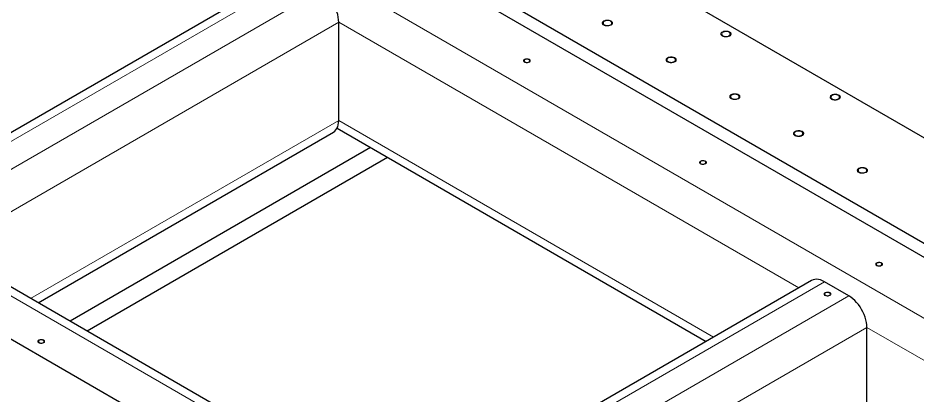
# Model space of a CAD drawing. Header units: millimetres. Extents: x 30 to 8380, y 30 to 5898.
# Drawn here: x 539 to 1062, y 5391 to 5611 of the extents above; entities that cross this region are included whole.
import ezdxf

# ---------------------------------------------------------------- set-up
doc = ezdxf.new("R2010")
doc.units = ezdxf.units.MM
doc.header["$LTSCALE"] = 10

msp = doc.modelspace()

# ---------------------------------------------------------------- linework, layer by layer
at = {"color": 7, "linetype": 'Continuous', "lineweight": 25}
for p, q in [((2363.0909377, 4792.1163004), (750.8874766, 5722.8215478)), ((697.854468, 5692.2062436), (2310.0579291, 4761.5009962)), ((697.854468, 5684.0408355), (2310.0579291, 4753.335588)), ((693.1835047, 5635.3907655), (459.8382669, 5500.6834271)), ((725.4316325, 5550.9550338), (725.4316325, 5608.1128906)), ((724.4787148, 5546.4312242), (939.3729884, 5422.3754007)), ((550.3811496, 5444.8266238), (722.3244213, 5544.0873617)), ((744.0197095, 5535.1504481), (568.9692266, 5434.0959553)), ((753.9208135, 5529.4346624), (578.8703306, 5428.3801696)), ((2039.3108012, 4585.2858317), (420.0362723, 5520.0731197)), ((1995.7489649, 4580.0542933), (383.5455038, 5510.7595408)), ((1000.7749545, 5457.8220012), (767.4297167, 5323.1146627)), ((1022.4164806, 5448.9152993), (1008.274345, 5457.0793804)), ((1033.0230823, 5373.3862695), (1033.0230823, 5430.5441263))]:
    msp.add_line(p, q, dxfattribs=at)
at = {"color": 8, "linetype": 'Continuous', "lineweight": 18}
for p, q in [((667.0953231, 5666.2839591), (2286.369852, 4731.4966711)), ((467.3376574, 5499.9408063), (700.6828952, 5634.6481448)), ((481.479793, 5491.7767252), (714.8250308, 5626.4840636)), ((496.4810121, 5475.9425108), (725.4316325, 5608.1128906)), ((725.4316325, 5608.1128906), (993.2731259, 5453.4912877)), ((545.9865322, 5447.3635824), (725.4316325, 5550.9550338)), ((725.4316325, 5550.9550338), (943.7676058, 5424.9123593)), ((412.5368818, 5519.330499), (2031.8114107, 4584.5432109)), ((774.9291072, 5322.372042), (1008.274345, 5457.0793804)), ((789.0712428, 5314.2079609), (1022.4164806, 5448.9152993)), ((804.0724619, 5298.3737465), (1033.0230823, 5430.5441263)), ((1033.0230823, 5430.5441263), (1300.8645757, 5275.9225234))]:
    msp.add_line(p, q, dxfattribs=at)
at = {"color": 7, "linetype": 'Continuous', "lineweight": 25, "flags": 128}
for points in [[(725.4316325, 5608.1128906), (725.3649404, 5609.5227446), (725.1657029, 5610.9918699), (724.8364253, 5612.5017914), (724.3812487, 5614.033521), (723.8058971, 5615.5677962), (723.1176059, 5617.0853228), (722.3250308, 5618.5670168), (721.4381388, 5619.9942452), (720.4680831, 5621.3490597), (719.4270628, 5622.6144227), (718.3281692, 5623.7744216), (717.1852217, 5624.8144687), (716.0125934, 5625.7214848), (714.8250308, 5626.4840636)], [(880.0758855, 5606.5650327), (880.6292268, 5606.3227959), (881.2752586, 5606.175725), (881.9660677, 5606.1347276), (882.6504199, 5606.2028442), (883.2775601, 5606.375023), (883.8009761, 5606.6384943), (884.1818484, 5606.9737175), (884.3919296, 5607.3558308), (884.4156389, 5607.7564944), (884.2512179, 5608.1459932), (883.9108609, 5608.4954396), (883.4198106, 5608.7789168), (882.8144861, 5608.9754008), (882.1397814, 5609.070319), (881.4457364, 5609.0566319), (880.7838251, 5608.9353546), (880.2031385, 5608.7154817), (879.7467434, 5608.4133201), (879.4484887, 5608.0512798), (879.3304944, 5607.6562116), (879.4015118, 5607.257416), (879.6562736, 5606.8844698), (880.0758855, 5606.5650327)], [(949.1248627, 5600.1766392), (949.678204, 5599.9344024), (950.3242357, 5599.7873315), (951.0150449, 5599.7463341), (951.6993971, 5599.8144507), (952.3265373, 5599.9866295), (952.8499532, 5600.2501008), (953.2308256, 5600.585324), (953.4409068, 5600.9674373), (953.4646161, 5601.368101), (953.3001951, 5601.7575997), (952.9598381, 5602.1070461), (952.4687878, 5602.3905234), (951.8634633, 5602.5870073), (951.1887586, 5602.6819255), (950.4947135, 5602.6682384), (949.8328022, 5602.5469611), (949.2521156, 5602.3270882), (948.7957206, 5602.0249266), (948.4974659, 5601.6628863), (948.3794716, 5601.2678182), (948.4504889, 5600.8690225), (948.7052508, 5600.4960763), (949.1248627, 5600.1766392)], [(833.8311021, 5584.9697112), (834.2865494, 5584.7819869), (834.8229061, 5584.6898054), (835.3820497, 5584.703156), (835.9033882, 5584.8205919), (836.3304265, 5585.029387), (836.6168884, 5585.3069153), (836.7317314, 5585.6231022), (836.6625103, 5585.9436839), (836.4167264, 5586.2339205), (836.0210142, 5586.4623603), (835.5182552, 5586.6042483), (834.9629311, 5586.6442088), (834.41522, 5586.5779114), (833.9344749, 5586.4125404), (833.5727919, 5586.1660165), (833.3693649, 5585.8650542), (833.3462386, 5585.5422674), (833.5059189, 5585.2326353), (833.8311021, 5584.9697112)], [(917.1989916, 5585.1343198), (917.7523328, 5584.892083), (918.3983646, 5584.7450121), (919.0891737, 5584.7040146), (919.773526, 5584.7721313), (920.4006661, 5584.9443101), (920.9240821, 5585.2077813), (921.3049544, 5585.5430046), (921.5150356, 5585.9251178), (921.5387449, 5586.3257815), (921.3743239, 5586.7152802), (921.0339669, 5587.0647266), (920.5429166, 5587.3482039), (919.9375921, 5587.5446878), (919.2628874, 5587.6396061), (918.5688424, 5587.625919), (917.9069311, 5587.5046417), (917.3262445, 5587.2847688), (916.8698494, 5586.9826072), (916.5715947, 5586.6205669), (916.4536004, 5586.2254987), (916.5246178, 5585.8267031), (916.7793797, 5585.4537569), (917.1989916, 5585.1343198)], [(954.3220976, 5563.7036068), (954.8754388, 5563.46137), (955.5214706, 5563.3142991), (956.2122797, 5563.2733017), (956.896632, 5563.3414183), (957.5237721, 5563.5135971), (958.0471881, 5563.7770684), (958.4280604, 5564.1122916), (958.6381416, 5564.4944049), (958.6618509, 5564.8950686), (958.4974299, 5565.2845673), (958.1570729, 5565.6340137), (957.6660227, 5565.917491), (957.0606981, 5566.1139749), (956.3859934, 5566.2088931), (955.6919484, 5566.195206), (955.0300371, 5566.0739287), (954.4493505, 5565.8540558), (953.9929554, 5565.5518942), (953.6947007, 5565.1898539), (953.5767065, 5564.7947858), (953.6477238, 5564.3959901), (953.9024857, 5564.0230439), (954.3220976, 5563.7036068)], [(1012.764473, 5563.4382742), (1013.3178143, 5563.1960374), (1013.9638461, 5563.0489665), (1014.6546552, 5563.0079691), (1015.3390074, 5563.0760857), (1015.9661476, 5563.2482645), (1016.4895635, 5563.5117357), (1016.8704359, 5563.846959), (1017.0805171, 5564.2290722), (1017.1042264, 5564.6297359), (1016.9398054, 5565.0192347), (1016.5994484, 5565.3686811), (1016.1083981, 5565.6521583), (1015.5030736, 5565.8486423), (1014.8283689, 5565.9435605), (1014.1343238, 5565.9298734), (1013.4724125, 5565.8085961), (1012.8917259, 5565.5887232), (1012.4353309, 5565.2865616), (1012.1370762, 5564.9245213), (1012.0190819, 5564.5294531), (1012.0900993, 5564.1306575), (1012.3448611, 5563.7577113), (1012.764473, 5563.4382742)], [(722.3244213, 5544.0873617), (722.3250308, 5544.0877136), (723.1176059, 5544.6543199), (723.8058971, 5545.3771623), (724.3812487, 5546.2471507), (724.8364253, 5547.2533446), (725.1657029, 5548.3830904), (725.3649404, 5549.6221809), (725.4316325, 5550.9550338)], [(991.4452036, 5542.2728939), (991.9985448, 5542.0306571), (992.6445766, 5541.8835862), (993.3353857, 5541.8425888), (994.019738, 5541.9107054), (994.6468781, 5542.0828842), (995.1702941, 5542.3463554), (995.5511664, 5542.6815787), (995.7612476, 5543.0636919), (995.7849569, 5543.4643556), (995.6205359, 5543.8538544), (995.2801789, 5544.2033008), (994.7891287, 5544.486778), (994.1838041, 5544.683262), (993.5090995, 5544.7781802), (992.8150544, 5544.7644931), (992.1531431, 5544.6432158), (991.5724565, 5544.4233429), (991.1160615, 5544.1211813), (990.8178067, 5543.759141), (990.6998125, 5543.3640728), (990.7708298, 5542.9652772), (991.0255917, 5542.592331), (991.4452036, 5542.2728939)], [(936.3615853, 5525.780123), (936.8170327, 5525.5923988), (937.3533894, 5525.5002173), (937.9125329, 5525.5135679), (938.4338714, 5525.6310037), (938.8609098, 5525.8397989), (939.1473717, 5526.1173272), (939.2622146, 5526.4335141), (939.1929936, 5526.7540958), (938.9472097, 5527.0443324), (938.5514974, 5527.2727722), (938.0487384, 5527.4146602), (937.4934144, 5527.4546207), (936.9457033, 5527.3883233), (936.4649582, 5527.2229523), (936.1032751, 5526.9764284), (935.8998482, 5526.675466), (935.8767219, 5526.3526793), (936.0364022, 5526.0430472), (936.3615853, 5525.780123)], [(1028.5683096, 5520.842181), (1029.1216508, 5520.5999442), (1029.7676826, 5520.4528733), (1030.4584917, 5520.4118758), (1031.142844, 5520.4799925), (1031.7699842, 5520.6521713), (1032.2934001, 5520.9156425), (1032.6742725, 5521.2508658), (1032.8843537, 5521.632979), (1032.9080629, 5522.0336427), (1032.7436419, 5522.4231414), (1032.4032849, 5522.7725878), (1031.9122347, 5523.0560651), (1031.3069101, 5523.252549), (1030.6322055, 5523.3474673), (1029.9381604, 5523.3337802), (1029.2762491, 5523.2125029), (1028.6955625, 5522.9926299), (1028.2391675, 5522.6904684), (1027.9409127, 5522.328428), (1027.8229185, 5521.9333599), (1027.8939358, 5521.5345643), (1028.1486977, 5521.1616181), (1028.5683096, 5520.842181)], [(1038.8920686, 5466.5905349), (1039.3475159, 5466.4028107), (1039.8838727, 5466.3106292), (1040.4430162, 5466.3239798), (1040.9643547, 5466.4414156), (1041.391393, 5466.6502108), (1041.677855, 5466.9277391), (1041.7926979, 5467.243926), (1041.7234768, 5467.5645077), (1041.4776929, 5467.8547443), (1041.0819807, 5468.0831841), (1040.5792217, 5468.2250721), (1040.0238977, 5468.2650326), (1039.4761866, 5468.1987352), (1038.9954414, 5468.0333642), (1038.6337584, 5467.7868402), (1038.4303315, 5467.4858779), (1038.4072051, 5467.1630912), (1038.5668855, 5466.8534591), (1038.8920686, 5466.5905349)], [(1008.274345, 5457.0793804), (1007.0867824, 5457.6879322), (1005.9141541, 5458.1348039), (1004.7712065, 5458.414376), (1003.672313, 5458.5231326), (1002.6312926, 5458.459706), (1001.661237, 5458.224894), (1000.7749545, 5457.8220012)], [(1008.8400304, 5449.2418626), (1009.2954777, 5449.0541383), (1009.8318345, 5448.9619568), (1010.390978, 5448.9753074), (1010.9123165, 5449.0927433), (1011.3393548, 5449.3015384), (1011.6258168, 5449.5790667), (1011.7406597, 5449.8952536), (1011.6714386, 5450.2158353), (1011.4256547, 5450.5060719), (1011.0299425, 5450.7345117), (1010.5271835, 5450.8763998), (1009.9718595, 5450.9163602), (1009.4241484, 5450.8500628), (1008.9434032, 5450.6846919), (1008.5817202, 5450.4381679), (1008.3782933, 5450.1372056), (1008.3551669, 5449.8144189), (1008.5148473, 5449.5047867), (1008.8400304, 5449.2418626)], [(1033.0230823, 5430.5441263), (1032.9563902, 5431.9539803), (1032.7571527, 5433.4231056), (1032.4278752, 5434.9330271), (1031.9726985, 5436.4647567), (1031.3973469, 5437.9990319), (1030.7090557, 5439.5165584), (1029.9164806, 5440.9982525), (1029.0295886, 5442.4254809), (1028.0595329, 5443.7802953), (1027.0185126, 5445.0456584), (1025.9196191, 5446.2056573), (1024.7766715, 5447.2457044), (1023.6040432, 5448.1527205), (1022.4164806, 5448.9152993)], [(550.9883896, 5421.6880888), (551.4438369, 5421.5003646), (551.9801936, 5421.4081831), (552.5393372, 5421.4215336), (553.0606757, 5421.5389695), (553.487714, 5421.7477647), (553.774176, 5422.0252929), (553.8890189, 5422.3414798), (553.8197978, 5422.6620615), (553.5740139, 5422.9522981), (553.1783017, 5423.180738), (552.6755427, 5423.322626), (552.1202187, 5423.3625865), (551.5725076, 5423.296289), (551.0917624, 5423.1309181), (550.7300794, 5422.8843941), (550.5266525, 5422.5834318), (550.5035261, 5422.2606451), (550.6632064, 5421.9510129), (550.9883896, 5421.6880888)]]:
    msp.add_lwpolyline(points, dxfattribs=at)
at = {"color": 7, "linetype": 'Continuous', "lineweight": 18}
for points, knots in [([(884.0000629, 5606.3813409), (883.4061321, 5606.1152657), (882.7159812, 5605.9428558), (881.9732401, 5605.8749445), (881.2245781, 5605.9157988), (880.5170363, 5606.0628517), (879.8950722, 5606.3068633), (879.3977661, 5606.6325016), (879.0563655, 5607.0193053), (878.8923219, 5607.4429703), (878.9159428, 5607.8768761), (879.125744, 5608.2937588), (879.5085428, 5608.6674242), (880.0402867, 5608.9743934), (880.6875642, 5609.1953785), (881.4097044, 5609.3164941), (882.1613328, 5609.3301301), (882.8952216, 5609.2354298), (883.565258, 5609.0383434), (884.129341, 5608.7512547), (884.5520274, 5608.3922025), (884.8067581, 5607.9837473), (884.8775275, 5607.5515539), (884.7598889, 5607.1227786), (884.4612339, 5606.724363), (884.0003282, 5606.3813409), (884.1650779, 5606.491414), (884.0003282, 5606.3813409)], [0, 0, 0, 0, 0.0399892988, 0.0799897447, 0.1199901906, 0.1599906364, 0.1999910823, 0.2399915282, 0.2799919741, 0.31999242, 0.3599928659, 0.3999933117, 0.4399937576, 0.4799942035, 0.5199946494, 0.5599950953, 0.5999955412, 0.639995987, 0.6799964329, 0.7199968788, 0.7599973247, 0.7999977706, 0.8399982165, 0.8799986623, 0.9199991082, 0.9599995541, 1, 1, 1, 1]), ([(953.0490637, 5599.9929474), (952.4551093, 5599.7268722), (951.7649583, 5599.5544623), (951.0222173, 5599.486551), (950.2735553, 5599.5274053), (949.5660135, 5599.6744582), (948.9440494, 5599.9184699), (948.4467433, 5600.2441081), (948.1053427, 5600.6309119), (947.9412991, 5601.0545769), (947.96492, 5601.4884827), (948.1747211, 5601.9053654), (948.55752, 5602.2790307), (949.0892639, 5602.5859999), (949.7365413, 5602.806985), (950.4586816, 5602.9281006), (951.21031, 5602.9417366), (951.9441988, 5602.8470363), (952.6142352, 5602.6499499), (953.1783182, 5602.3628612), (953.6010046, 5602.003809), (953.8557353, 5601.5953538), (953.9265047, 5601.1631604), (953.8088661, 5600.7343852), (953.5102111, 5600.3359695), (953.0493054, 5599.9929474), (953.2140551, 5600.1030206), (953.0493054, 5599.9929474)], [0, 0, 0, 0, 0.0399902491, 0.0799906554, 0.1199910617, 0.159991468, 0.1999918743, 0.2399922806, 0.2799926869, 0.3199930931, 0.3599934994, 0.3999939057, 0.439994312, 0.4799947183, 0.5199951246, 0.5599955309, 0.5999959371, 0.6399963434, 0.6799967497, 0.719997156, 0.7599975623, 0.7999979686, 0.8399983749, 0.8799987811, 0.9199991874, 0.9599995937, 1, 1, 1, 1]), ([(836.4468813, 5584.8472499), (835.9677208, 5584.6428801), (835.4050068, 5584.5292109), (834.8092546, 5584.5163424), (834.2333995, 5584.6054178), (833.7286088, 5584.7885225), (833.3397352, 5585.0493869), (833.1013319, 5585.3648319), (833.0345822, 5585.706829), (833.1454169, 5586.0449901), (833.423988, 5586.3492682), (833.8455432, 5586.5926269), (834.3726255, 5586.7534425), (834.9584012, 5586.8174261), (835.5508217, 5586.7788923), (836.0972477, 5586.641265), (836.549127, 5586.4167731), (836.8663081, 5586.1253636), (837.020608, 5585.7929295), (836.9983165, 5585.4490091), (836.8014144, 5585.1241612), (836.4473971, 5584.8472499), (836.5761614, 5584.9357544), (836.4473971, 5584.8472499)], [0, 0, 0, 0, 0.0475874788, 0.0952081048, 0.1428287309, 0.1904493569, 0.238069983, 0.2856906091, 0.3333112351, 0.3809318612, 0.4285524873, 0.4761731133, 0.5237937394, 0.5714143654, 0.6190349915, 0.6666556176, 0.7142762436, 0.7618968697, 0.8095174958, 0.8571381218, 0.9047587479, 0.9523793739, 1, 1, 1, 1]), ([(921.1230278, 5584.950628), (920.5292381, 5584.6845527), (919.8390872, 5584.5121429), (919.0963461, 5584.4442316), (918.3476841, 5584.4850859), (917.6401424, 5584.6321388), (917.0181783, 5584.8761504), (916.5208721, 5585.2017886), (916.1794715, 5585.5885924), (916.015428, 5586.0122574), (916.0390488, 5586.4461632), (916.24885, 5586.8630459), (916.6316488, 5587.2367113), (917.1633927, 5587.5436805), (917.8106702, 5587.7646655), (918.5328105, 5587.8857811), (919.2844388, 5587.8994172), (920.0183276, 5587.8047168), (920.688364, 5587.6076305), (921.2524471, 5587.3205418), (921.6751334, 5586.9614895), (921.9298641, 5586.5530344), (922.0006335, 5586.120841), (921.8829949, 5585.6920657), (921.5843399, 5585.2936501), (921.1234342, 5584.950628), (921.2881839, 5585.0607011), (921.1234342, 5584.950628)], [0, 0, 0, 0, 0.0399836045, 0.0799842877, 0.1199849708, 0.159985654, 0.1999863371, 0.2399870203, 0.2799877034, 0.3199883865, 0.3599890697, 0.3999897528, 0.439990436, 0.4799911191, 0.5199918023, 0.5599924854, 0.5999931686, 0.6399938517, 0.6799945348, 0.719995218, 0.7599959011, 0.7999965843, 0.8399972674, 0.8799979506, 0.9199986337, 0.9599993169, 1, 1, 1, 1]), ([(958.2459927, 5563.519915), (957.6523441, 5563.2538398), (956.9621932, 5563.08143), (956.2194521, 5563.0135186), (955.4707901, 5563.0543729), (954.7632484, 5563.2014258), (954.1412843, 5563.4454375), (953.6439781, 5563.7710757), (953.3025776, 5564.1578795), (953.138534, 5564.5815445), (953.1621548, 5565.0154503), (953.371956, 5565.432333), (953.7547548, 5565.8059983), (954.2864987, 5566.1129675), (954.9337762, 5566.3339526), (955.6559165, 5566.4550682), (956.4075448, 5566.4687043), (957.1414336, 5566.3740039), (957.81147, 5566.1769175), (958.3755531, 5565.8898288), (958.7982394, 5565.5307766), (959.0529701, 5565.1223214), (959.1237395, 5564.6901281), (959.0061009, 5564.2613528), (958.7074459, 5563.8629371), (958.2465402, 5563.519915), (958.4112899, 5563.6299882), (958.2465402, 5563.519915)], [0, 0, 0, 0, 0.0399779107, 0.0799788311, 0.1199797515, 0.1599806719, 0.1999815923, 0.2399825126, 0.279983433, 0.3199843534, 0.3599852738, 0.3999861942, 0.4399871146, 0.479988035, 0.5199889554, 0.5599898757, 0.5999907961, 0.6399917165, 0.6799926369, 0.7199935573, 0.7599944777, 0.7999953981, 0.8399963185, 0.8799972388, 0.9199981592, 0.9599990796, 1, 1, 1, 1]), ([(1016.6883469, 5563.2545824), (1016.0947196, 5562.9885072), (1015.4045686, 5562.8160973), (1014.6618276, 5562.748186), (1013.9131656, 5562.7890403), (1013.2056238, 5562.9360932), (1012.5836597, 5563.1801048), (1012.0863536, 5563.5057431), (1011.744953, 5563.8925468), (1011.5809094, 5564.3162118), (1011.6045303, 5564.7501176), (1011.8143315, 5565.1670003), (1012.1971303, 5565.5406657), (1012.7288742, 5565.8476349), (1013.3761517, 5566.06862), (1014.0982919, 5566.1897356), (1014.8499203, 5566.2033716), (1015.5838091, 5566.1086713), (1016.2538455, 5565.9115849), (1016.8179285, 5565.6244962), (1017.2406149, 5565.265444), (1017.4953456, 5564.8569888), (1017.566115, 5564.4247954), (1017.4484764, 5563.9960201), (1017.1498214, 5563.5976045), (1016.6889157, 5563.2545824), (1016.8536654, 5563.3646555), (1016.6889157, 5563.2545824)], [0, 0, 0, 0, 0.0399770531, 0.0799780092, 0.1199789653, 0.1599799214, 0.1999808775, 0.2399818337, 0.2799827898, 0.3199837459, 0.359984702, 0.3999856582, 0.4399866143, 0.4799875704, 0.5199885265, 0.5599894827, 0.5999904388, 0.6399913949, 0.679992351, 0.7199933071, 0.7599942633, 0.7999952194, 0.8399961755, 0.8799971316, 0.9199980878, 0.9599990439, 1, 1, 1, 1]), ([(995.3695536, 5542.0892021), (994.7754501, 5541.8231269), (994.0852992, 5541.650717), (993.3425582, 5541.5828057), (992.5938962, 5541.62366), (991.8863544, 5541.7707129), (991.2643903, 5542.0147245), (990.7670842, 5542.3403628), (990.4256836, 5542.7271665), (990.26164, 5543.1508315), (990.2852609, 5543.5847373), (990.495062, 5544.00162), (990.8778608, 5544.3752854), (991.4096047, 5544.6822546), (992.0568822, 5544.9032397), (992.7790225, 5545.0243553), (993.5306508, 5545.0379913), (994.2645396, 5544.943291), (994.934576, 5544.7462046), (995.4986591, 5544.4591159), (995.9213454, 5544.1000637), (996.1760762, 5543.6916085), (996.2468456, 5543.2594151), (996.1292069, 5542.8306398), (995.830552, 5542.4322242), (995.3696462, 5542.0892021), (995.534396, 5542.1992752), (995.3696462, 5542.0892021)], [0, 0, 0, 0, 0.0399962617, 0.0799964175, 0.1199965732, 0.159996729, 0.1999968847, 0.2399970405, 0.2799971963, 0.319997352, 0.3599975078, 0.3999976636, 0.4399978193, 0.4799979751, 0.5199981308, 0.5599982866, 0.5999984424, 0.6399985981, 0.6799987539, 0.7199989097, 0.7599990654, 0.7999992212, 0.8399993769, 0.8799995327, 0.9199996885, 0.9599998442, 1, 1, 1, 1]), ([(938.9775991, 5525.6576618), (938.4982041, 5525.453292), (937.9354901, 5525.3396228), (937.3397379, 5525.3267542), (936.7638828, 5525.4158297), (936.259092, 5525.5989344), (935.8702185, 5525.8597988), (935.6318152, 5526.1752438), (935.5650654, 5526.5172409), (935.6759002, 5526.855402), (935.9544713, 5527.1596801), (936.3760265, 5527.4030388), (936.9031087, 5527.5638544), (937.4888845, 5527.627838), (938.0813049, 5527.5893042), (938.627731, 5527.4516769), (939.0796103, 5527.227185), (939.3967914, 5526.9357754), (939.5510913, 5526.6033414), (939.5287998, 5526.259421), (939.3318976, 5525.9345731), (938.9778804, 5525.6576618), (939.1066447, 5525.7461663), (938.9778804, 5525.6576618)], [0, 0, 0, 0, 0.0476018331, 0.0952217414, 0.1428416498, 0.1904615581, 0.2380814665, 0.2857013748, 0.3333212831, 0.3809411915, 0.4285610998, 0.4761810082, 0.5238009165, 0.5714208249, 0.6190407332, 0.6666606416, 0.7142805499, 0.7619004583, 0.8095203666, 0.857140275, 0.9047601833, 0.9523800917, 1, 1, 1, 1]), ([(1032.4925184, 5520.6584891), (1031.8985561, 5520.3924139), (1031.2084052, 5520.2200041), (1030.4656642, 5520.1520927), (1029.7170022, 5520.1929471), (1029.0094604, 5520.34), (1028.3874963, 5520.5840116), (1027.8901902, 5520.9096498), (1027.5487896, 5521.2964536), (1027.384746, 5521.7201186), (1027.4083669, 5522.1540244), (1027.618168, 5522.5709071), (1028.0009669, 5522.9445724), (1028.5327107, 5523.2515417), (1029.1799882, 5523.4725267), (1029.9021285, 5523.5936423), (1030.6537568, 5523.6072784), (1031.3876456, 5523.512578), (1032.057682, 5523.3154917), (1032.6217651, 5523.028403), (1033.0444515, 5522.6693507), (1033.2991822, 5522.2608956), (1033.3699516, 5521.8287022), (1033.2523129, 5521.3999269), (1032.953658, 5521.0015113), (1032.4927522, 5520.6584891), (1032.657502, 5520.7685623), (1032.4927522, 5520.6584891)], [0, 0, 0, 0, 0.0399905669, 0.0799909599, 0.119991353, 0.159991746, 0.1999921391, 0.2399925321, 0.2799929252, 0.3199933182, 0.3599937113, 0.3999941043, 0.4399944974, 0.4799948904, 0.5199952834, 0.5599956765, 0.5999960695, 0.6399964626, 0.6799968556, 0.7199972487, 0.7599976417, 0.7999980348, 0.8399984278, 0.8799988209, 0.9199992139, 0.959999607, 1, 1, 1, 1]), ([(1041.508317, 5466.4680737), (1041.0286874, 5466.2637039), (1040.4659733, 5466.1500347), (1039.8702212, 5466.1371661), (1039.2943661, 5466.2262416), (1038.7895753, 5466.4093463), (1038.4007017, 5466.6702107), (1038.1622985, 5466.9856557), (1038.0955487, 5467.3276528), (1038.2063835, 5467.6658139), (1038.4849546, 5467.970092), (1038.9065098, 5468.2134507), (1039.433592, 5468.3742663), (1040.0193677, 5468.4382499), (1040.6117882, 5468.3997161), (1041.1582143, 5468.2620888), (1041.6100936, 5468.0375969), (1041.9272746, 5467.7461873), (1042.0815745, 5467.4137533), (1042.0592831, 5467.0698329), (1041.8623809, 5466.744985), (1041.5083637, 5466.4680737), (1041.6371279, 5466.5565782), (1041.5083637, 5466.4680737)], [0, 0, 0, 0, 0.0476161894, 0.09523538, 0.1428545705, 0.190473761, 0.2380929515, 0.2857121421, 0.3333313326, 0.3809505231, 0.4285697137, 0.4761889042, 0.5238080947, 0.5714272852, 0.6190464758, 0.6666656663, 0.7142848568, 0.7619040474, 0.8095232379, 0.8571424284, 0.9047616189, 0.9523808095, 1, 1, 1, 1]), ([(1011.4562511, 5449.1194013), (1010.9766492, 5448.9150316), (1010.4139351, 5448.8013624), (1009.818183, 5448.7884938), (1009.2423279, 5448.8775692), (1008.7375371, 5449.0606739), (1008.3486635, 5449.3215383), (1008.1102603, 5449.6369834), (1008.0435105, 5449.9789804), (1008.1543453, 5450.3171415), (1008.4329164, 5450.6214197), (1008.8544716, 5450.8647783), (1009.3815538, 5451.025594), (1009.9673295, 5451.0895775), (1010.55975, 5451.0510437), (1011.1061761, 5450.9134164), (1011.5580554, 5450.6889245), (1011.8752364, 5450.397515), (1012.0295363, 5450.0650809), (1012.0072449, 5449.7211605), (1011.8103427, 5449.3963126), (1011.4563255, 5449.1194013), (1011.5850897, 5449.2079058), (1011.4563255, 5449.1194013)], [0, 0, 0, 0, 0.0476144972, 0.0952337723, 0.1428530475, 0.1904723226, 0.2380915977, 0.2857108729, 0.333330148, 0.3809494232, 0.4285686983, 0.4761879735, 0.5238072486, 0.5714265237, 0.6190457989, 0.666665074, 0.7142843492, 0.7619036243, 0.8095228994, 0.8571421746, 0.9047614497, 0.9523807249, 1, 1, 1, 1]), ([(553.6046624, 5421.5656276), (553.1250084, 5421.3612578), (552.5622943, 5421.2475886), (551.9665422, 5421.23472), (551.3906871, 5421.3237954), (550.8858963, 5421.5069002), (550.4970227, 5421.7677645), (550.2586195, 5422.0832096), (550.1918697, 5422.4252066), (550.3027044, 5422.7633678), (550.5812756, 5423.0676459), (551.0028307, 5423.3110045), (551.529913, 5423.4718202), (552.1156887, 5423.5358037), (552.7081092, 5423.4972699), (553.2545353, 5423.3596426), (553.7064146, 5423.1351507), (554.0235956, 5422.8437412), (554.1778955, 5422.5113071), (554.1556041, 5422.1673867), (553.9587019, 5421.8425388), (553.6046847, 5421.5656276), (553.7334489, 5421.6541321), (553.6046847, 5421.5656276)], [0, 0, 0, 0, 0.0476176855, 0.0952368012, 0.142855917, 0.1904750327, 0.2380941484, 0.2857132641, 0.3333323799, 0.3809514956, 0.4285706113, 0.476189727, 0.5238088428, 0.5714279585, 0.6190470742, 0.6666661899, 0.7142853057, 0.7619044214, 0.8095235371, 0.8571426528, 0.9047617686, 0.9523808843, 1, 1, 1, 1])]:
    msp.add_open_spline(points, degree=3, knots=knots, dxfattribs=at)

doc.saveas('drawing.dxf')
